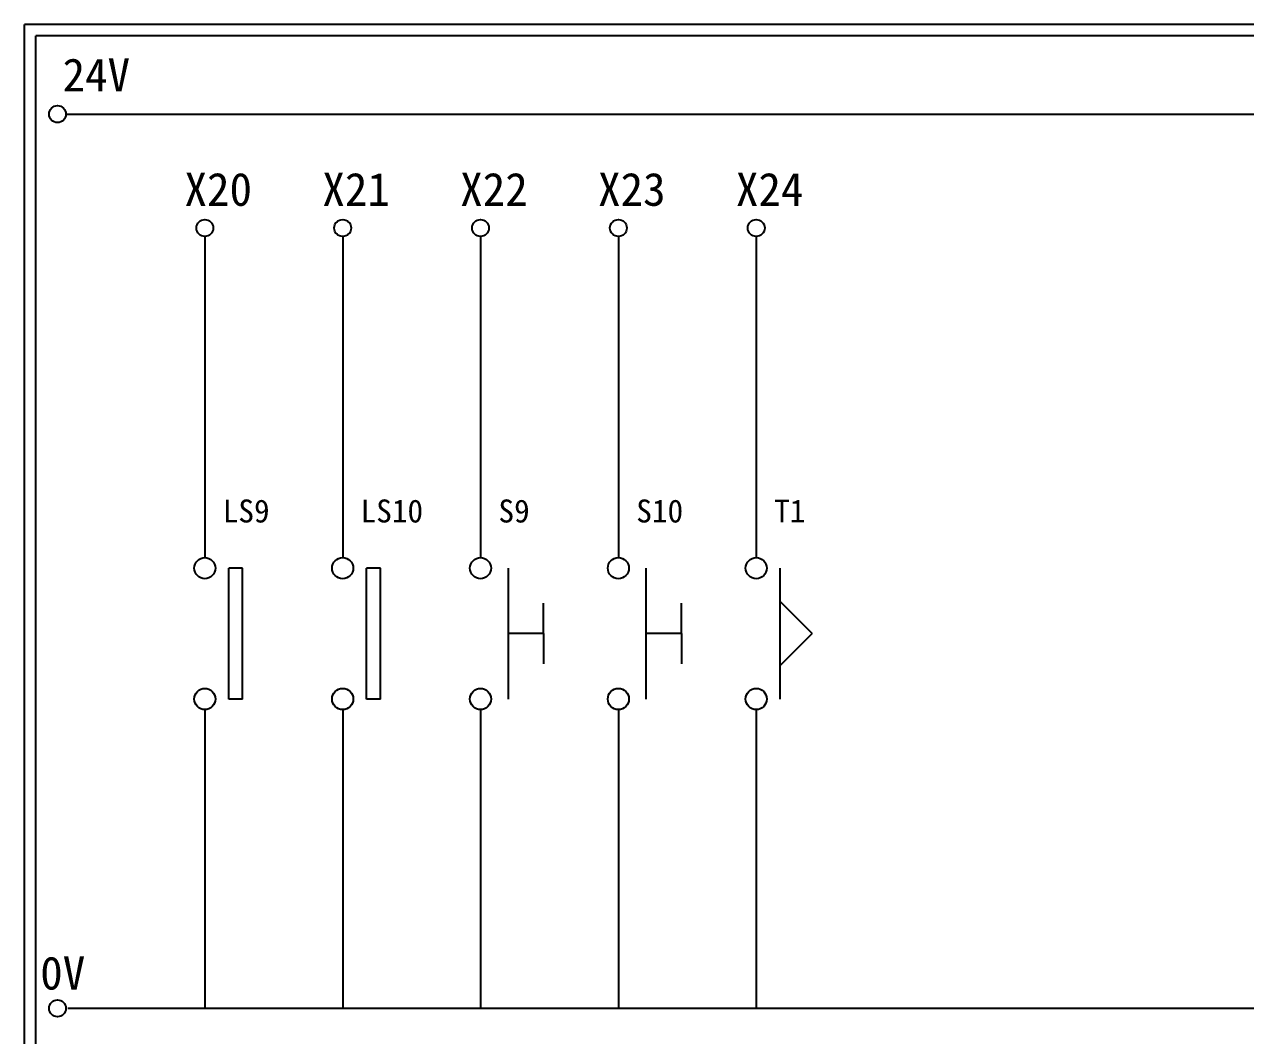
# Model space of a CAD drawing. Extents: x 325 to 612, y 3 to 207.
# Drawn here: x 325.3 to 458.2, y 97 to 207 of the extents above; entities that cross this region are included whole.
import ezdxf

# ---------------------------------------------------------------- set-up
doc = ezdxf.new("R2010")
doc.units = 0
doc.layers.get('0').update_dxf_attribs({"linetype": 'CONTINUOUS'})
doc.layers.add('圖框層', color=7, linetype='CONTINUOUS')
doc.layers.add('標尺寸層', color=3, linetype='CONTINUOUS')
doc.styles.add('STSL', font='kaiu.ttf')

msp = doc.modelspace()

# ---------------------------------------------------------------- linework, layer by layer
for p, q in [((349.06, 147.83), (347.56, 147.83)), ((364.06, 147.83), (362.56, 147.83)), ((381.82, 140.72), (381.82, 144.03)), ((396.82, 140.72), (396.82, 144.03)), ((381.82, 140.72), (381.82, 137.41)), ((396.82, 140.72), (396.82, 137.41)), ((349.06, 133.6), (347.56, 133.6)), ((364.06, 133.6), (362.56, 133.6))]:
    msp.add_line(p, q)
at = {"layer": '圖框層', "color": 7}
for p, q in [((612.32, 206.97), (325.32, 206.97)), ((325.32, 3), (325.32, 206.97)), ((611.07, 205.72), (326.57, 205.72)), ((326.57, 4.25), (326.57, 205.72))]:
    msp.add_line(p, q, dxfattribs=at)
at = {"layer": '標尺寸層', "color": 7}
for p, q in [((329.84, 197.22), (607.44, 197.22)), ((344.95, 183.91), (344.95, 148.99)), ((359.95, 183.91), (359.95, 148.99)), ((374.95, 183.91), (374.95, 148.99)), ((389.95, 183.91), (389.95, 148.99)), ((404.95, 183.91), (404.95, 148.99)), ((347.56, 133.6), (347.56, 147.83)), ((349.06, 133.6), (349.06, 147.83)), ((362.56, 133.6), (362.56, 147.83)), ((364.06, 133.6), (364.06, 147.83)), ((377.95, 147.83), (377.95, 133.6)), ((392.95, 147.83), (392.95, 133.6)), ((407.56, 133.6), (407.56, 147.83)), ((381.82, 140.72), (377.95, 140.72)), ((396.82, 140.72), (392.95, 140.72)), ((344.95, 132.46), (344.95, 99.96)), ((344.95, 132.45), (344.95, 99.96)), ((359.95, 132.46), (359.95, 99.96)), ((359.95, 132.45), (359.95, 99.96)), ((374.95, 132.46), (374.95, 99.96)), ((374.95, 132.45), (374.95, 99.96)), ((389.95, 132.46), (389.95, 99.96)), ((389.95, 132.45), (389.95, 99.96)), ((404.95, 132.46), (404.95, 99.96)), ((404.95, 132.45), (404.95, 99.96)), ((330.05, 99.96), (607.92, 99.96))]:
    msp.add_line(p, q, dxfattribs=at)
at = {"layer": '標尺寸層'}
for q in [(407.56, 144.19), (407.56, 137.25)]:
    msp.add_line((411.03, 140.72), q, dxfattribs=at)
at = {"layer": '標尺寸層', "color": 7}
for centre, radius in [((328.92, 197.22), 0.92), ((344.95, 184.83), 0.92), ((359.95, 184.83), 0.92), ((374.95, 184.83), 0.92), ((389.95, 184.83), 0.92), ((404.95, 184.83), 0.92), ((344.95, 147.83), 1.15), ((359.95, 147.83), 1.15), ((374.95, 147.83), 1.15), ((389.95, 147.83), 1.15), ((404.95, 147.83), 1.15), ((344.95, 133.6), 1.15), ((359.95, 133.6), 1.15), ((374.95, 133.6), 1.15), ((389.95, 133.6), 1.15), ((404.95, 133.6), 1.15), ((328.92, 99.96), 0.92)]:
    msp.add_circle(centre, radius, dxfattribs=at)

# ---------------------------------------------------------------- texts
at = {"layer": '圖框層', "color": 4, "style": 'STSL'}
for s, height, p in [('24V', 3.6, (329.47, 199.68)), ('X20', 3.6, (342.74, 187.24)), ('X21', 3.6, (357.74, 187.24)), ('X22', 3.6, (372.74, 187.24)), ('X23', 3.6, (387.74, 187.24)), ('X24', 3.6, (402.74, 187.24)), ('LS9', 2.5, (346.9, 152.8)), ('LS10', 2.5, (361.9, 152.8)), ('S9', 2.5, (376.9, 152.8)), ('S10', 2.5, (391.9, 152.8)), ('T1', 2.5, (406.9, 152.8)), ('0V', 3.6, (327.04, 102))]:
    msp.add_text(s, height=height, dxfattribs=at).set_placement(p)

doc.saveas('drawing.dxf')
